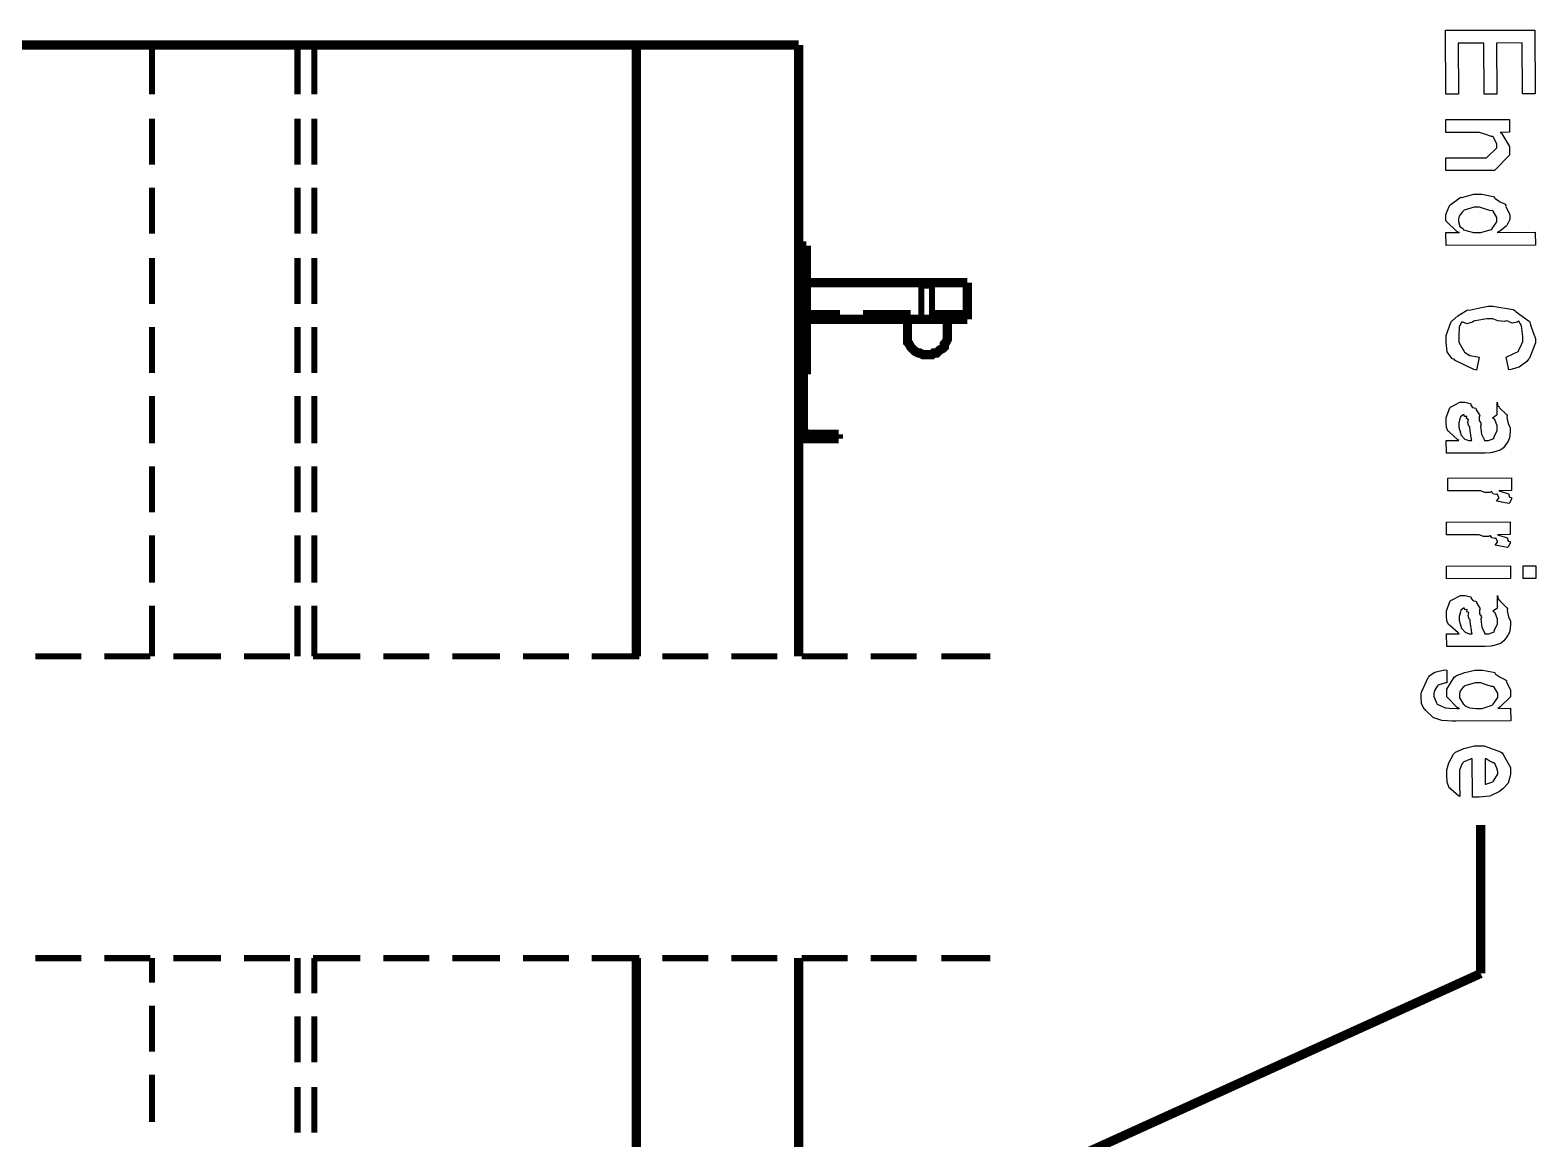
# Model space of a CAD drawing. Extents: x 0.1 to 11.6, y 0.3 to 16.2.
# Drawn here: x 7.191 to 8.828, y 9.032 to 10.238 of the extents above; entities that cross this region are included whole.
import ezdxf

# ---------------------------------------------------------------- set-up
doc = ezdxf.new("R2010")
doc.units = 0
doc.header["$MEASUREMENT"] = 0

msp = doc.modelspace()

# ---------------------------------------------------------------- linework, layer by layer
at = {"color": 0}
for points in [[(8.73004, 10.2378), (8.82725, 10.238), (8.82747, 10.1686), (8.81358, 10.1686), (8.81336, 10.2241), (8.78558, 10.2239), (8.78581, 10.1683), (8.77192, 10.1683), (8.77169, 10.2239), (8.74392, 10.2239), (8.74414, 10.1683), (8.73025, 10.1683), (8.73004, 10.2378)], [(8.73019, 10.1406), (8.79964, 10.1408), (8.79964, 10.127), (8.78944, 10.1267), (8.79079, 10.1257), (8.79964, 10.1115), (8.79964, 10.1068), (8.79964, 10.102), (8.78315, 10.0851), (8.77208, 10.0851), (8.73042, 10.0851), (8.73019, 10.099), (8.76882, 10.099), (8.77468, 10.099), (8.78575, 10.11), (8.78575, 10.1111), (8.78575, 10.1139), (8.78211, 10.1214), (8.78142, 10.1222), (8.77989, 10.1222), (8.77387, 10.1245), (8.76714, 10.1267), (8.76492, 10.1267), (8.73019, 10.1267), (8.73019, 10.1406)], [(8.73036, 10.0177), (8.74511, 10.0177), (8.74257, 10.0187), (8.73036, 10.0304), (8.73036, 10.0342), (8.73036, 10.0374), (8.73394, 10.0461), (8.73469, 10.047), (8.73503, 10.0479), (8.74556, 10.0556), (8.74685, 10.0562), (8.74794, 10.0558), (8.76079, 10.0594), (8.76508, 10.0594), (8.76958, 10.0594), (8.78174, 10.0571), (8.7831, 10.0566), (8.78347, 10.0552), (8.78879, 10.0515), (8.79471, 10.0487), (8.79546, 10.0477), (8.79536, 10.0466), (8.79981, 10.0375), (8.79981, 10.0344), (8.79981, 10.032), (8.79656, 10.0254), (8.7959, 10.0247), (8.79454, 10.0235), (8.79031, 10.0199), (8.78711, 10.0182), (8.78614, 10.0177), (8.82758, 10.018), (8.82781, 10.0041), (8.73058, 10.0038), (8.73036, 10.0177)], [(8.76508, 10.0455), (8.76118, 10.0455), (8.75032, 10.0421), (8.74946, 10.0414), (8.74826, 10.04), (8.7449, 10.0356), (8.74425, 10.0325), (8.74425, 10.0314), (8.74425, 10.0297), (8.74544, 10.0245), (8.74838, 10.0225), (8.74924, 10.0219), (8.74963, 10.0208), (8.76053, 10.0177), (8.76421, 10.0177), (8.76833, 10.0177), (8.77983, 10.0212), (8.78071, 10.0219), (8.78082, 10.0222), (8.78592, 10.0295), (8.78592, 10.0318), (8.78592, 10.0343), (8.78174, 10.041), (8.78093, 10.0416), (8.77935, 10.0414), (8.77333, 10.0433), (8.76714, 10.0455), (8.76508, 10.0455)], [(8.7666, 9.88206), (8.76378, 9.86817), (8.76064, 9.86871), (8.74067, 9.87847), (8.73926, 9.87989), (8.73708, 9.88032), (8.73172, 9.88786), (8.73058, 9.89865), (8.73058, 9.90072), (8.73058, 9.90588), (8.73563, 9.92003), (8.73665, 9.92133), (8.73719, 9.92171), (8.74354, 9.92697), (8.75271, 9.93283), (8.75467, 9.93349), (8.75575, 9.93338), (8.76551, 9.93539), (8.77626, 9.93761), (8.77983, 9.93761), (8.78162, 9.93767), (8.8036, 9.93386), (8.80544, 9.93306), (8.80681, 9.93147), (8.82118, 9.92106), (8.82215, 9.9196), (8.82238, 9.91732), (8.82531, 9.90907), (8.82781, 9.90235), (8.82781, 9.90007), (8.82781, 9.89774), (8.8215, 9.88124), (8.82021, 9.87989), (8.81842, 9.87756), (8.81022, 9.87147), (8.801, 9.86893), (8.79872, 9.86838), (8.79611, 9.88226), (8.79682, 9.88265), (8.80886, 9.88846), (8.80957, 9.88921), (8.80946, 9.88937), (8.81158, 9.89356), (8.81392, 9.89908), (8.81392, 9.90093), (8.81392, 9.90479), (8.81267, 9.91624), (8.80957, 9.92128), (8.80914, 9.92111), (8.80783, 9.92014), (8.80236, 9.91917), (8.79764, 9.92144), (8.79633, 9.92176), (8.79417, 9.92111), (8.78689, 9.92176), (8.78157, 9.92372), (8.77983, 9.92372), (8.77507, 9.92372), (8.7621, 9.92176), (8.76074, 9.92133), (8.75928, 9.92008), (8.75319, 9.9184), (8.74903, 9.92019), (8.74838, 9.92046), (8.74739, 9.91986), (8.74496, 9.91525), (8.74447, 9.90517), (8.74447, 9.90181), (8.74447, 9.89865), (8.74913, 9.89008), (8.75011, 9.88921), (8.75054, 9.88775), (8.75629, 9.88396), (8.76475, 9.88238), (8.7666, 9.88206)], [(8.74462, 9.79156), (8.74332, 9.79232), (8.73432, 9.80046), (8.73378, 9.80132), (8.73301, 9.80137), (8.73112, 9.80556), (8.73074, 9.81088), (8.73074, 9.81261), (8.73074, 9.81646), (8.73486, 9.82715), (8.73574, 9.82801), (8.73617, 9.82818), (8.74576, 9.83322), (8.74897, 9.83322), (8.75108, 9.83322), (8.75678, 9.8316), (8.75743, 9.83128), (8.75721, 9.83057), (8.75928, 9.82753), (8.76313, 9.82661), (8.76351, 9.82607), (8.76346, 9.82497), (8.76699, 9.81939), (8.76719, 9.81868), (8.76671, 9.81749), (8.76676, 9.81326), (8.76856, 9.81054), (8.76872, 9.80957), (8.76812, 9.80724), (8.7691, 9.7985), (8.77203, 9.79254), (8.7724, 9.79156), (8.773, 9.79156), (8.77431, 9.79156), (8.77479, 9.79156), (8.77686, 9.79156), (8.78261, 9.79372), (8.78304, 9.79417), (8.78267, 9.7946), (8.78629, 9.80225), (8.78629, 9.80479), (8.78629, 9.80729), (8.78375, 9.81424), (8.78325, 9.81478), (8.78276, 9.81472), (8.78108, 9.81629), (8.78526, 9.81912), (8.78629, 9.81933), (8.78629, 9.83322), (8.78624, 9.83322), (8.787, 9.82894), (8.78782, 9.82844), (8.78868, 9.82715), (8.79639, 9.81976), (8.79693, 9.81868), (8.7966, 9.81663), (8.79801, 9.81), (8.80018, 9.80512), (8.80018, 9.8035), (8.80018, 9.80122), (8.79953, 9.79438), (8.79801, 9.79069), (8.79758, 9.78982), (8.79644, 9.78831), (8.79308, 9.78364), (8.79129, 9.78217), (8.79064, 9.78179), (8.78956, 9.78103), (8.78125, 9.77849), (8.78022, 9.77832), (8.77892, 9.77815), (8.77289, 9.77767), (8.77089, 9.77767), (8.75982, 9.77767), (8.75543, 9.77767), (8.7455, 9.77767), (8.74224, 9.77767), (8.73942, 9.77767), (8.73307, 9.77767), (8.73096, 9.77767), (8.73074, 9.79156), (8.73421, 9.79156), (8.74203, 9.79156), (8.74462, 9.79156)], [(8.75851, 9.79156), (8.75831, 9.79243), (8.75646, 9.8049), (8.75635, 9.80653), (8.75543, 9.80724), (8.75424, 9.81125), (8.75515, 9.81418), (8.75504, 9.81456), (8.75467, 9.81446), (8.75293, 9.81543), (8.75331, 9.81782), (8.7531, 9.81803), (8.75265, 9.81771), (8.75065, 9.81749), (8.75032, 9.81933), (8.75026, 9.81933), (8.74924, 9.81933), (8.74642, 9.81717), (8.74615, 9.81674), (8.74576, 9.81532), (8.74462, 9.81022), (8.74462, 9.80849), (8.74462, 9.80615), (8.74625, 9.79986), (8.74658, 9.79915), (8.74675, 9.79785), (8.75071, 9.7934), (8.75114, 9.79308), (8.75114, 9.79308), (8.75521, 9.79156), (8.75657, 9.79156), (8.75851, 9.79156)], [(8.73236, 9.7506), (8.80181, 9.75082), (8.80181, 9.73693), (8.78792, 9.73671), (8.78933, 9.73639), (8.79856, 9.73335), (8.79899, 9.73301), (8.79872, 9.73247), (8.79969, 9.72999), (8.80181, 9.72949), (8.80181, 9.72933), (8.80181, 9.72775), (8.79943, 9.72358), (8.79899, 9.72304), (8.78532, 9.72564), (8.78532, 9.72564), (8.78792, 9.72874), (8.78792, 9.72976), (8.78792, 9.72976), (8.78608, 9.73301), (8.78575, 9.73324), (8.78489, 9.73286), (8.78162, 9.73335), (8.78022, 9.73551), (8.77968, 9.73563), (8.77832, 9.73481), (8.77274, 9.73486), (8.76818, 9.73671), (8.76665, 9.73671), (8.73236, 9.73671), (8.73236, 9.7506)], [(8.73096, 9.70275), (8.8004, 9.70296), (8.8004, 9.68907), (8.78651, 9.68886), (8.78792, 9.68853), (8.79715, 9.68549), (8.79758, 9.68517), (8.79731, 9.68463), (8.79829, 9.68212), (8.8004, 9.68164), (8.8004, 9.68147), (8.8004, 9.6799), (8.79801, 9.67572), (8.79758, 9.67518), (8.7839, 9.67779), (8.7839, 9.67779), (8.78651, 9.68088), (8.78651, 9.68192), (8.78651, 9.68192), (8.78467, 9.68517), (8.78435, 9.68539), (8.78347, 9.685), (8.78022, 9.68549), (8.77881, 9.68767), (8.77826, 9.68778), (8.77692, 9.68696), (8.77132, 9.68701), (8.76676, 9.68886), (8.76525, 9.68886), (8.73096, 9.68886), (8.73096, 9.70275)], [(8.73107, 9.65489), (8.80051, 9.65511), (8.80051, 9.64122), (8.73107, 9.641), (8.73107, 9.65489)], [(8.8144, 9.65511), (8.82829, 9.65511), (8.82829, 9.64122), (8.8144, 9.64122), (8.8144, 9.65511)], [(8.74501, 9.58132), (8.74371, 9.58208), (8.73469, 9.59022), (8.73415, 9.5911), (8.7334, 9.59115), (8.7315, 9.59532), (8.73112, 9.60064), (8.73112, 9.60237), (8.73112, 9.60622), (8.73525, 9.61692), (8.73611, 9.61778), (8.73654, 9.61794), (8.74615, 9.62299), (8.74935, 9.62299), (8.75146, 9.62299), (8.75717, 9.62136), (8.75782, 9.62104), (8.7576, 9.62033), (8.75965, 9.61729), (8.76351, 9.61638), (8.76389, 9.61583), (8.76383, 9.61475), (8.76736, 9.60915), (8.76758, 9.60846), (8.76708, 9.60726), (8.76714, 9.60303), (8.76893, 9.60032), (8.7691, 9.59933), (8.7685, 9.597), (8.76947, 9.58826), (8.7724, 9.58231), (8.77279, 9.58132), (8.77339, 9.58132), (8.77468, 9.58132), (8.77518, 9.58132), (8.77724, 9.58132), (8.78299, 9.5835), (8.78342, 9.58393), (8.78304, 9.58436), (8.78668, 9.59201), (8.78668, 9.59457), (8.78668, 9.59706), (8.78412, 9.604), (8.78364, 9.60454), (8.78315, 9.60449), (8.78147, 9.60607), (8.78564, 9.60889), (8.78668, 9.6091), (8.78668, 9.62299), (8.78663, 9.62299), (8.78737, 9.61871), (8.78819, 9.61822), (8.78907, 9.61692), (8.79676, 9.60954), (8.79731, 9.60846), (8.79699, 9.60639), (8.79839, 9.59978), (8.80057, 9.59489), (8.80057, 9.59326), (8.80057, 9.59099), (8.79992, 9.58415), (8.79839, 9.58046), (8.79796, 9.57958), (8.79682, 9.57807), (8.79346, 9.5734), (8.79167, 9.57194), (8.79101, 9.57156), (8.78993, 9.57081), (8.78162, 9.56825), (8.7806, 9.56808), (8.77929, 9.56793), (8.77328, 9.56743), (8.77126, 9.56743), (8.76019, 9.56743), (8.75581, 9.56743), (8.74588, 9.56743), (8.74262, 9.56743), (8.73981, 9.56743), (8.73346, 9.56743), (8.73133, 9.56743), (8.73112, 9.58132), (8.7346, 9.58132), (8.7424, 9.58132), (8.74501, 9.58132)], [(8.7589, 9.58132), (8.75868, 9.58219), (8.75683, 9.59467), (8.75672, 9.59631), (8.75581, 9.597), (8.75461, 9.60101), (8.75553, 9.60394), (8.75543, 9.60433), (8.75504, 9.60422), (8.75331, 9.60519), (8.75369, 9.60758), (8.75347, 9.60781), (8.75304, 9.60747), (8.75103, 9.60726), (8.75071, 9.6091), (8.75065, 9.6091), (8.74963, 9.6091), (8.74681, 9.60693), (8.74653, 9.6065), (8.74615, 9.60508), (8.74501, 9.59999), (8.74501, 9.59825), (8.74501, 9.59592), (8.74664, 9.58963), (8.74696, 9.58892), (8.74713, 9.58763), (8.75108, 9.58317), (8.75151, 9.58285), (8.75151, 9.58285), (8.75558, 9.58132), (8.75694, 9.58132), (8.7589, 9.58132)], [(8.73128, 9.54178), (8.73128, 9.52789), (8.73014, 9.52778), (8.722, 9.52528), (8.72151, 9.52485), (8.7206, 9.52354), (8.71788, 9.51942), (8.71739, 9.51633), (8.71739, 9.51531), (8.71739, 9.51286), (8.72011, 9.50612), (8.72065, 9.50553), (8.72092, 9.5045), (8.72894, 9.50097), (8.72999, 9.50076), (8.72999, 9.50076), (8.73394, 9.50022), (8.74235, 9.50011), (8.74517, 9.50011), (8.74283, 9.50119), (8.73128, 9.51258), (8.73128, 9.51639), (8.73128, 9.52111), (8.73958, 9.53418), (8.74126, 9.53526), (8.74214, 9.53575), (8.75114, 9.53928), (8.76193, 9.54178), (8.76557, 9.54178), (8.77007, 9.54178), (8.78217, 9.53944), (8.78358, 9.53896), (8.78407, 9.53754), (8.7895, 9.5339), (8.7954, 9.53125), (8.79617, 9.53028), (8.79611, 9.52914), (8.80072, 9.52007), (8.80072, 9.51704), (8.80072, 9.51281), (8.78911, 9.50125), (8.78683, 9.50011), (8.80072, 9.50032), (8.80094, 9.48643), (8.74126, 9.48622), (8.73747, 9.48622), (8.72613, 9.48703), (8.71935, 9.48893), (8.71826, 9.48947), (8.71707, 9.48975), (8.70828, 9.49815), (8.70762, 9.49924), (8.70665, 9.49929), (8.70399, 9.50521), (8.7035, 9.51329), (8.7035, 9.51594), (8.70404, 9.51774), (8.71132, 9.53364), (8.71218, 9.53483), (8.71229, 9.53549), (8.71847, 9.53933), (8.72894, 9.54183), (8.73128, 9.54178)], [(8.76643, 9.52789), (8.76237, 9.52789), (8.75103, 9.52463), (8.75017, 9.52399), (8.74903, 9.52263), (8.74576, 9.51833), (8.74517, 9.51508), (8.74517, 9.514), (8.74517, 9.51156), (8.74929, 9.50489), (8.75017, 9.50424), (8.7506, 9.50319), (8.75607, 9.50065), (8.76351, 9.50011), (8.766, 9.50011), (8.76992, 9.50011), (8.78076, 9.50358), (8.78162, 9.50424), (8.78174, 9.50461), (8.78683, 9.51183), (8.78683, 9.51421), (8.78683, 9.51665), (8.7825, 9.52333), (8.78162, 9.52399), (8.78, 9.52382), (8.77408, 9.52572), (8.76833, 9.52789), (8.76643, 9.52789)], [(8.74528, 9.41749), (8.7455, 9.40403), (8.74436, 9.4044), (8.73574, 9.41222), (8.73508, 9.41336), (8.73415, 9.41368), (8.73182, 9.41982), (8.73139, 9.42785), (8.73139, 9.4305), (8.73139, 9.43311), (8.73356, 9.44081), (8.73876, 9.45025), (8.74029, 9.45156), (8.74104, 9.45231), (8.75, 9.45649), (8.76156, 9.45915), (8.76546, 9.45915), (8.77197, 9.45915), (8.78999, 9.45286), (8.7915, 9.45156), (8.79264, 9.44976), (8.80083, 9.43582), (8.80083, 9.43115), (8.80083, 9.428), (8.79829, 9.41857), (8.79249, 9.41271), (8.79085, 9.4114), (8.78885, 9.40946), (8.77826, 9.40457), (8.76654, 9.4036), (8.76264, 9.4036), (8.76183, 9.4036), (8.75999, 9.4036), (8.75939, 9.4036), (8.75917, 9.44526), (8.75803, 9.44521), (8.74935, 9.4414), (8.74875, 9.44069), (8.74789, 9.43924), (8.74528, 9.43272), (8.74528, 9.4305), (8.74528, 9.42856), (8.74528, 9.42415), (8.74528, 9.42269), (8.74528, 9.42139), (8.74528, 9.41846), (8.74528, 9.41749)], [(8.77306, 9.44526), (8.77306, 9.41749), (8.77403, 9.41758), (8.78162, 9.42031), (8.78217, 9.42074), (8.78217, 9.42111), (8.78694, 9.42865), (8.78694, 9.43115), (8.78694, 9.43115), (8.78597, 9.43485), (8.78369, 9.44026), (8.78304, 9.44092), (8.78168, 9.44081), (8.7774, 9.44282), (8.77408, 9.44521), (8.77306, 9.44526)]]:
    msp.add_lwpolyline(points, close=True, dxfattribs=at)
for points, const_width in [([(7.84999, 10.2217), (4.56168, 10.2217)], 0.01), ([(7.32335, 10.1683), (7.32335, 10.2217)], 0.00667), ([(7.48167, 10.1683), (7.48167, 10.2217)], 0.00667), ([(7.5, 10.1683), (7.5, 10.2217)], 0.00667), ([(8.02669, 10.2217), (7.84999, 10.2217)], 0.01), ([(7.84999, 9.55664), (7.84999, 10.2217)], 0.01), ([(8.02669, 9.55664), (8.02669, 10.2217)], 0.01), ([(7.32335, 10.0917), (7.32335, 10.1417)], 0.00667), ([(7.48167, 10.0917), (7.48167, 10.1417)], 0.00667), ([(7.5, 10.0917), (7.5, 10.1417)], 0.00667), ([(7.32335, 10.0167), (7.32335, 10.0667)], 0.00667), ([(7.48167, 10.0167), (7.48167, 10.0667)], 0.00667), ([(7.5, 10.0167), (7.5, 10.0667)], 0.00667), ([(8.035, 10.0033), (8.02669, 10.0033)], 0.01), ([(8.035, 10.0033), (8.035, 9.86333)], 0.01), ([(7.32335, 9.94), (7.32335, 9.99001)], 0.00667), ([(7.48167, 9.94), (7.48167, 9.99001)], 0.00667), ([(7.5, 9.94), (7.5, 9.99001)], 0.00667), ([(8.035, 9.99001), (8.02669, 9.99001)], 0.00667), ([(8.02669, 9.97168), (8.035, 9.97168)], 0.00667), ([(8.21001, 9.96332), (8.035, 9.96332)], 0.01), ([(8.16, 9.96001), (8.16667, 9.96001)], 0.00667), ([(8.16, 9.96001), (8.16, 9.92333)], 0.00667), ([(8.16667, 9.96001), (8.17165, 9.96001)], 0.00667), ([(8.17165, 9.92333), (8.17165, 9.96001)], 0.00667), ([(8.21001, 9.96332), (8.21001, 9.92333)], 0.01), ([(8.21001, 9.92333), (8.035, 9.92333)], 0.01), ([(8.07167, 9.93001), (8.035, 9.93001)], 0.00667), ([(8.14833, 9.93001), (8.09668, 9.93001)], 0.00667), ([(8.14501, 9.92333), (8.14501, 9.90668)], 0.01), ([(8.16, 9.93001), (8.16, 9.92333)], 0.00667), ([(8.21001, 9.93001), (8.17333, 9.93001)], 0.00667), ([(8.17333, 9.92333), (8.17333, 9.93001)], 0.00667), ([(8.18832, 9.90668), (8.18832, 9.92333)], 0.01), ([(7.32335, 9.86501), (7.32335, 9.91499)], 0.00667), ([(7.48167, 9.86501), (7.48167, 9.91499)], 0.00667), ([(7.5, 9.86501), (7.5, 9.91499)], 0.00667), ([(8.14501, 9.90668), (8.14501, 9.90332), (8.14501, 9.90169), (8.14501, 9.89833), (8.14665, 9.89665), (8.14833, 9.89333), (8.15001, 9.89165), (8.15169, 9.88997), (8.15332, 9.88835), (8.15668, 9.88667), (8.15831, 9.88667), (8.16168, 9.88499), (8.16336, 9.88499), (8.16667, 9.88499), (8.16835, 9.88499), (8.17165, 9.88499), (8.17333, 9.88667), (8.17665, 9.88667), (8.17833, 9.88835), (8.18001, 9.88997), (8.18332, 9.89165), (8.185, 9.89333), (8.185, 9.89665), (8.18668, 9.89833), (8.18832, 9.90169), (8.18832, 9.90332), (8.18832, 9.90668)], 0.01), ([(8.035, 9.89333), (8.02669, 9.89333)], 0.00667), ([(8.02669, 9.87668), (8.035, 9.87668)], 0.00667), ([(8.03168, 9.86333), (8.02669, 9.86333)], 0.01), ([(8.03168, 9.80333), (8.03168, 9.86333)], 0.01), ([(8.035, 9.86333), (8.03168, 9.86333)], 0.01), ([(7.32335, 9.78836), (7.32335, 9.84)], 0.00667), ([(7.48167, 9.78836), (7.48167, 9.84)], 0.00667), ([(7.5, 9.78836), (7.5, 9.84)], 0.00667), ([(8.03168, 9.85335), (8.02669, 9.85335)], 0.00667), ([(8.02669, 9.83664), (8.03168, 9.83664)], 0.00667), ([(8.03168, 9.82835), (8.02669, 9.82835)], 0.00667), ([(8.02669, 9.81), (8.03168, 9.81)], 0.00667), ([(8.02669, 9.80333), (8.02669, 9.79833), (8.03168, 9.79335), (8.03668, 9.79335)], 0.01), ([(8.03168, 9.80333), (8.03331, 9.80003), (8.03668, 9.79833)], 0.01), ([(8.06999, 9.79833), (8.03668, 9.79833)], 0.01), ([(8.06999, 9.79335), (8.03668, 9.79335)], 0.01), ([(8.06999, 9.79833), (8.06999, 9.79335)], 0.01), ([(7.32335, 9.71332), (7.32335, 9.76335)], 0.00667), ([(7.48167, 9.71332), (7.48167, 9.76335)], 0.00667), ([(7.5, 9.71332), (7.5, 9.76335)], 0.00667), ([(7.32335, 9.63667), (7.32335, 9.68832)], 0.00667), ([(7.48167, 9.63667), (7.48167, 9.68832)], 0.00667), ([(7.5, 9.63667), (7.5, 9.68832)], 0.00667), ([(7.32335, 9.55664), (7.32335, 9.61165)], 0.00667), ([(7.48167, 9.55664), (7.48167, 9.61165)], 0.00667), ([(7.5, 9.55664), (7.5, 9.61165)], 0.00667), ([(7.24669, 9.55664), (7.19667, 9.55664)], 0.00667), ([(7.32167, 9.55664), (7.27165, 9.55664)], 0.00667), ([(7.39833, 9.55664), (7.34668, 9.55664)], 0.00667), ([(7.47331, 9.55664), (7.42333, 9.55664)], 0.00667), ([(7.55003, 9.55664), (7.49832, 9.55664)], 0.00667), ([(7.625, 9.55664), (7.57497, 9.55664)], 0.00667), ([(7.70167, 9.55664), (7.65001, 9.55664)], 0.00667), ([(7.77669, 9.55664), (7.72667, 9.55664)], 0.00667), ([(7.85335, 9.55664), (7.80165, 9.55664)], 0.00667), ([(7.92833, 9.55664), (7.87831, 9.55664)], 0.00667), ([(8.00331, 9.55664), (7.95335, 9.55664)], 0.00667), ([(8.08003, 9.55664), (8.03, 9.55664)], 0.00667), ([(8.155, 9.55664), (8.10499, 9.55664)], 0.00667), ([(8.23503, 9.55664), (8.18164, 9.55664)], 0.00667), ([(8.76833, 9.21164), (8.76833, 9.37332)], 0.01), ([(7.24669, 9.22835), (7.19667, 9.22835)], 0.00667), ([(7.32167, 9.22835), (7.27165, 9.22835)], 0.00667), ([(7.32335, 9.20167), (7.32335, 9.22835)], 0.00667), ([(7.39833, 9.22835), (7.34668, 9.22835)], 0.00667), ([(7.47331, 9.22835), (7.42333, 9.22835)], 0.00667), ([(7.48167, 9.19), (7.48167, 9.22835)], 0.00667), ([(7.55003, 9.22835), (7.49832, 9.22835)], 0.00667), ([(7.5, 9.19), (7.5, 9.22835)], 0.00667), ([(7.625, 9.22835), (7.57497, 9.22835)], 0.00667), ([(7.70167, 9.22835), (7.65001, 9.22835)], 0.00667), ([(7.77669, 9.22835), (7.72667, 9.22835)], 0.00667), ([(7.85335, 9.22835), (7.80165, 9.22835)], 0.00667), ([(7.84999, 5.91667), (7.84999, 9.22835)], 0.01), ([(7.92833, 9.22835), (7.87831, 9.22835)], 0.00667), ([(8.00331, 9.22835), (7.95335, 9.22835)], 0.00667), ([(8.02669, 5.91667), (8.02669, 9.22835)], 0.01), ([(8.08003, 9.22835), (8.03, 9.22835)], 0.00667), ([(8.155, 9.22835), (8.10499, 9.22835)], 0.00667), ([(8.23503, 9.22835), (8.18164, 9.22835)], 0.00667), ([(8.29167, 8.99501), (8.76833, 9.21164)], 0.01), ([(7.32335, 9.12668), (7.32335, 9.17665)], 0.00667), ([(7.48167, 9.11501), (7.48167, 9.16499)], 0.00667), ([(7.5, 9.11501), (7.5, 9.16499)], 0.00667), ([(7.32335, 9.05003), (7.32335, 9.10167)], 0.00667), ([(7.48167, 9.03836), (7.48167, 9.08832)], 0.00667), ([(7.5, 9.03836), (7.5, 9.08832)], 0.00667)]:
    msp.add_lwpolyline(points, dxfattribs=dict(at, const_width=const_width))

doc.saveas('drawing.dxf')
